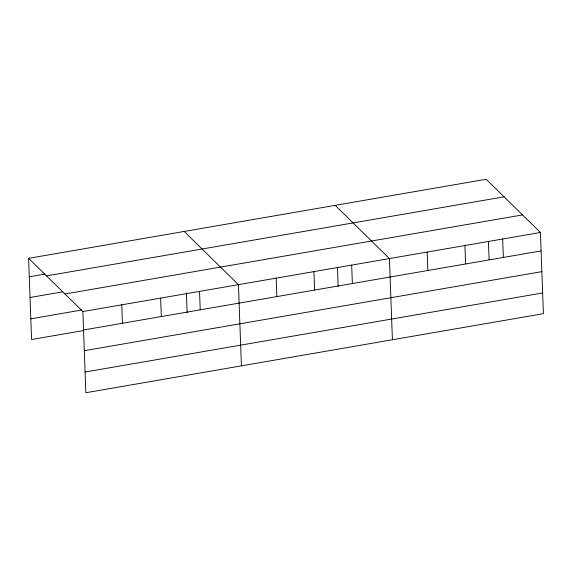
<?xml version="1.0" encoding="UTF-8"?>
<svg xmlns="http://www.w3.org/2000/svg" width="572" height="572" viewBox="0 0 572 572"><rect width="100%" height="100%" fill="white"/><g stroke="black" fill="none" stroke-linecap="round" stroke-linejoin="round"><path stroke-width="0.86" d="M28.6 258.337L486.157 179.265L540.426 232.482L543.4 313.663L85.843 392.735L82.868 311.554L28.6 258.337L31.574 339.518L83.433 330.559M29.279 276.776L44.831 274.088M46.511 275.897L504.068 196.825M30.037 297.483L62.877 291.806M64.958 293.987L522.515 214.922M30.817 318.818L81.81 310.003M82.868 311.554L540.426 232.482M83.541 329.994L541.098 250.922M84.299 350.7L541.856 271.628M85.085 372.029L542.642 292.957M335.163 205.355L389.432 258.573L392.406 339.761M184.17 231.453L238.438 284.67L241.413 365.851M502.674 239.003L503.353 257.443M488.438 241.47L489.103 259.588M464.929 245.524L465.601 263.971M427.177 252.052L427.856 270.492M351.68 265.093L352.359 283.54M337.444 267.56L338.138 286.543M313.935 271.621L314.607 290.061M276.183 278.142L276.862 296.582M199.542 291.391L200.221 309.831M186.422 292.792L187.144 312.634M160.653 298.112L161.325 316.552M121.757 304.833L122.437 323.273"/></g></svg>
